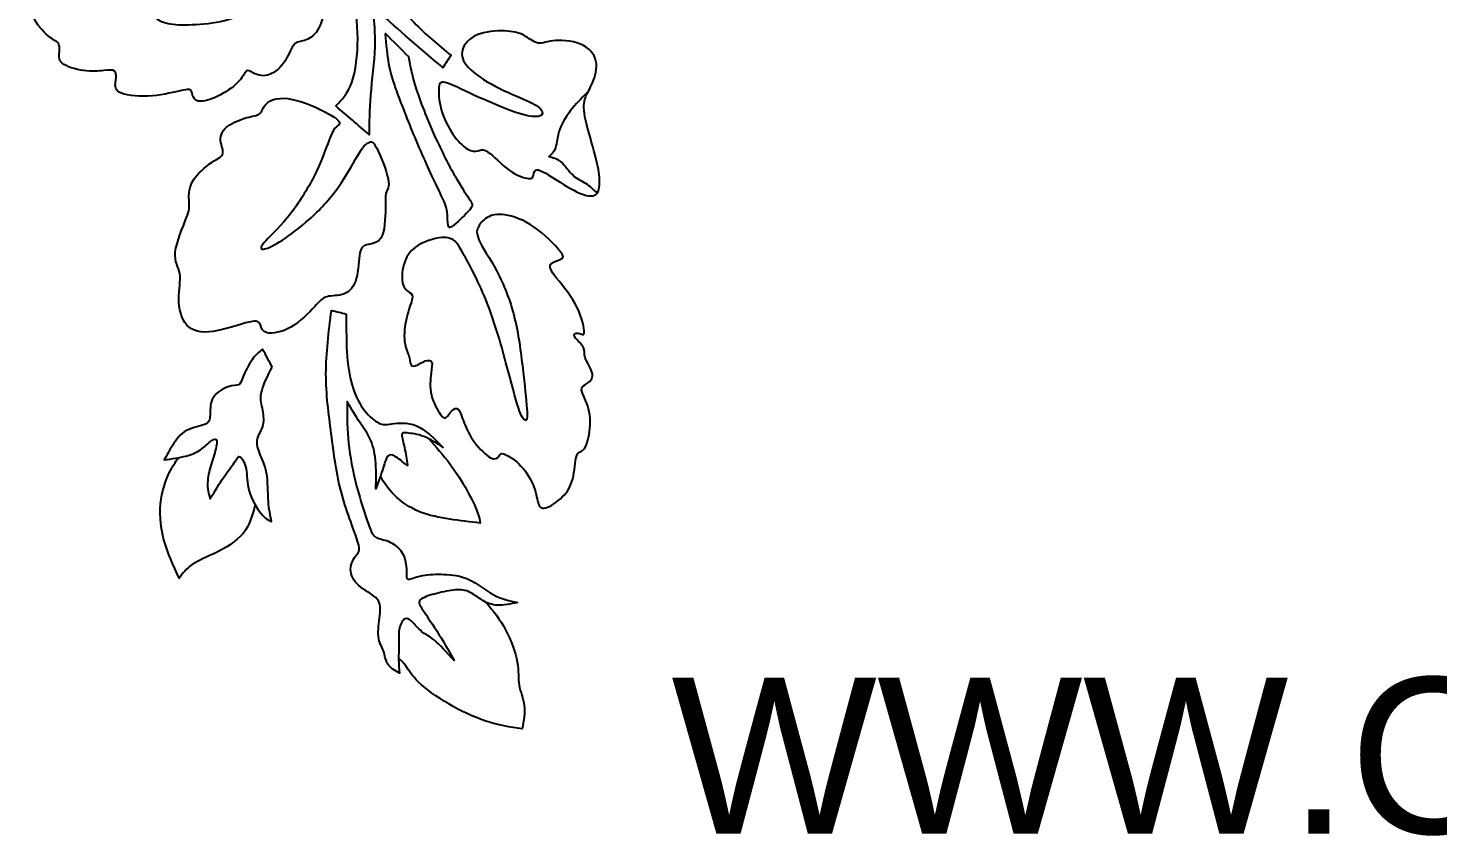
# Model space of a CAD drawing. Header units: millimetres. Extents: x 165 to 400, y 201 to 408.
# Drawn here: x 170.9 to 252.2, y 200.8 to 247.4 of the extents above; entities that cross this region are included whole.
import ezdxf
from ezdxf.enums import TextEntityAlignment as Align

# ---------------------------------------------------------------- set-up
doc = ezdxf.new("R2010")
doc.units = ezdxf.units.MM
doc.layers.add('DV1_Default', color=7, linetype='Continuous')
doc.layers.add('DV1_Layer_1', color=7, linetype='Continuous')
doc.styles.add('SEACAD_arial_ttfB', font='arial.ttf')

msp = doc.modelspace()

# ---------------------------------------------------------------- linework, layer by layer
at = {"layer": 'DV1_Layer_1', "color": 7, "linetype": 'Continuous'}
for points, knots in [([(188.155, 267.298), (187.715, 267.239), (187.274, 267.18), (186.71, 266.665), (186.587, 266.208), (186.408, 265.699), (186.229, 265.19), (185.995, 264.628), (185.798, 264.149), (185.6, 263.671), (185.439, 263.276), (185.02, 262.732), (184.762, 262.583), (184.504, 262.434), (184.693, 262.173), (184.882, 261.913), (185.071, 261.652), (185.468, 261.955), (185.865, 262.257), (186.209, 262.767), (186.554, 263.277), (186.847, 263.995), (187.14, 264.713), (187.201, 264.214), (187.261, 263.715), (187.305, 263.132), (187.349, 262.549), (187.377, 261.882), (187.319, 261.229), (187.261, 260.577), (187.117, 259.939), (186.966, 259.465), (186.815, 258.992), (186.657, 258.682), (186.499, 258.371), (186.744, 258.521), (186.989, 258.671), (187.206, 258.809), (187.424, 258.948), (187.615, 259.075), (187.754, 259.059), (187.892, 259.042), (187.979, 258.882), (187.98, 258.391), (187.981, 257.9), (187.897, 257.079), (187.771, 256.217), (187.645, 255.354), (187.478, 254.451), (187.215, 253.841), (186.953, 253.232), (186.596, 252.916), (186.239, 252.6), (186.462, 252.193), (186.685, 251.786), (186.909, 251.379), (187.213, 251.696), (187.517, 252.014), (187.705, 252.414), (187.893, 252.814), (187.965, 253.296), (188.109, 254.309), (188.183, 254.84), (188.279, 255.104), (188.376, 255.367), (188.495, 255.364), (188.66, 254.995), (188.825, 254.626), (189.247, 253.158), (189.5, 250.751), (189.626, 249.699), (189.752, 248.647), (189.876, 247.746), (189.881, 246.819), (189.885, 245.892), (189.769, 244.939), (189.538, 244.286), (189.308, 243.632), (188.962, 243.28), (188.617, 242.927), (189.259, 242.374), (189.902, 241.82), (190.545, 241.267), (190.545, 241.969), (190.545, 243.375), (190.838, 245.474), (190.864, 246.321), (190.89, 247.169), (190.795, 247.814), (190.788, 248.147), (190.781, 248.481), (190.861, 248.503), (191.164, 248.269), (191.467, 248.035), (191.993, 247.546), (192.635, 246.98), (193.277, 246.414), (194.036, 245.772), (194.795, 245.13), (194.95, 245.367), (195.105, 245.605), (195.26, 245.842), (194.527, 246.447), (193.793, 247.052), (193.135, 247.733), (192.478, 248.415), (191.896, 249.172), (191.446, 249.902), (190.996, 250.631), (190.677, 251.332), (190.438, 252.018), (190.199, 252.704), (190.039, 253.376), (190.005, 253.71), (189.971, 254.044), (190.064, 254.041), (190.53, 253.723), (190.903, 253.409), (191.213, 253.181), (191.523, 252.953), (191.77, 252.811), (192.017, 252.67), (192.035, 253.142), (192.053, 253.614), (192.071, 254.086), (191.496, 254.323), (190.92, 254.559), (190.478, 254.973), (190.036, 255.387), (189.727, 255.979), (189.171, 257.426), (188.925, 258.282), (188.76, 258.996), (188.595, 259.71), (188.511, 260.282), (188.437, 260.963), (188.364, 261.644), (188.301, 262.434), (188.268, 262.956), (188.235, 263.478), (188.231, 263.733), (188.228, 263.987), (188.368, 263.837), (188.508, 263.687), (188.79, 263.424), (189.072, 263.161), (189.496, 262.784), (189.92, 262.406), (190.03, 262.876), (190.141, 263.345), (189.864, 264.08), (189.088, 264.614), (188.779, 265.569), (188.624, 266.016), (188.468, 266.464), (188.312, 266.881), (188.155, 267.298)], [0, 0, 0, 0, 0.017544, 0.017544, 0.035088, 0.035088, 0.035088, 0.052632, 0.052632, 0.052632, 0.070175, 0.070175, 0.087719, 0.087719, 0.087719, 0.105263, 0.105263, 0.105263, 0.122807, 0.122807, 0.122807, 0.140351, 0.140351, 0.140351, 0.157895, 0.157895, 0.157895, 0.175439, 0.175439, 0.175439, 0.192982, 0.192982, 0.192982, 0.210526, 0.210526, 0.210526, 0.22807, 0.22807, 0.22807, 0.245614, 0.245614, 0.245614, 0.263158, 0.263158, 0.263158, 0.280702, 0.280702, 0.280702, 0.298246, 0.298246, 0.298246, 0.315789, 0.315789, 0.315789, 0.333333, 0.333333, 0.333333, 0.350877, 0.350877, 0.350877, 0.368421, 0.368421, 0.385965, 0.385965, 0.385965, 0.403509, 0.403509, 0.403509, 0.421053, 0.438596, 0.438596, 0.438596, 0.45614, 0.45614, 0.45614, 0.473684, 0.473684, 0.473684, 0.491228, 0.491228, 0.491228, 0.508772, 0.508772, 0.508772, 0.526316, 0.54386, 0.54386, 0.54386, 0.561404, 0.561404, 0.561404, 0.578947, 0.578947, 0.578947, 0.596491, 0.596491, 0.596491, 0.614035, 0.614035, 0.614035, 0.631579, 0.631579, 0.631579, 0.649123, 0.649123, 0.649123, 0.666667, 0.666667, 0.666667, 0.684211, 0.684211, 0.684211, 0.701754, 0.701754, 0.701754, 0.719298, 0.719298, 0.736842, 0.736842, 0.736842, 0.754386, 0.754386, 0.754386, 0.77193, 0.77193, 0.77193, 0.789474, 0.789474, 0.789474, 0.807018, 0.807018, 0.824561, 0.824561, 0.824561, 0.842105, 0.842105, 0.842105, 0.859649, 0.859649, 0.859649, 0.877193, 0.877193, 0.877193, 0.894737, 0.894737, 0.894737, 0.912281, 0.912281, 0.912281, 0.929825, 0.929825, 0.947368, 0.964912, 0.964912, 0.964912, 1, 1, 1, 1]), ([(186.595, 250.585), (186.299, 250.262), (185.811, 249.76), (184.827, 249.019), (184.33, 248.78), (183.822, 248.528), (183.315, 248.276), (182.797, 248.011), (182.193, 247.853), (181.59, 247.695), (180.901, 247.645), (180.333, 247.622), (179.764, 247.599), (178.868, 247.609), (178.283, 247.919), (178.232, 248.016), (178.181, 248.113), (178.371, 248.152), (178.752, 248.204), (179.132, 248.255), (179.702, 248.319), (180.32, 248.467), (180.938, 248.616), (181.604, 248.849), (182.188, 249.148), (182.772, 249.448), (183.274, 249.814), (183.742, 250.203), (184.21, 250.593), (184.644, 251.006), (185.39, 251.886), (185.702, 252.354), (185.781, 252.742), (185.861, 253.13), (185.708, 253.439), (184.98, 254.321), (184.405, 254.894), (183.339, 255.673), (182.849, 255.88), (182.536, 255.894), (182.223, 255.909), (182.087, 255.731), (182.073, 255.386), (182.196, 255.219), (182.212, 255.1), (182.227, 254.982), (182.135, 254.912), (181.971, 254.926), (181.808, 254.94), (181.572, 255.039), (181.214, 255.182), (180.856, 255.325), (180.376, 255.513), (179.395, 255.635), (178.894, 255.569), (178.586, 255.461), (178.278, 255.353), (178.163, 255.202), (178.125, 254.994), (178.088, 254.786), (178.127, 254.522), (178.097, 254.368), (178.066, 254.215), (177.965, 254.172), (177.419, 254.226), (176.975, 254.322), (176.636, 254.324), (176.298, 254.325), (176.065, 254.233), (175.745, 253.68), (175.658, 253.219), (175.63, 252.874), (175.602, 252.53), (175.633, 252.302), (175.588, 252.181), (175.544, 252.059), (175.424, 252.045), (175.131, 251.932), (174.837, 251.818), (174.371, 251.606), (173.972, 251.314), (173.572, 251.023), (173.24, 250.651), (173.101, 250.415), (172.962, 250.179), (173.018, 250.077), (173.158, 249.827), (173.242, 249.679), (173.159, 249.582), (173.075, 249.484), (172.825, 249.438), (172.268, 249.474), (171.963, 249.556), (171.71, 249.723), (171.458, 249.89), (171.258, 250.142), (171.142, 250.232), (171.026, 250.322), (170.994, 250.25), (170.957, 250.061), (170.919, 249.871), (170.878, 249.563), (170.955, 248.725), (171.074, 248.194), (171.599, 247.323), (172.004, 246.983), (172.489, 246.64), (172.568, 246.638), (172.619, 246.545), (172.671, 246.453), (172.694, 246.27), (172.657, 245.844), (172.598, 245.601), (172.834, 245.398), (173.07, 245.195), (173.602, 245.033), (174.533, 244.903), (174.933, 244.936), (175.237, 244.967), (175.542, 244.998), (175.753, 245.028), (175.965, 244.848), (175.967, 244.639), (175.933, 244.404), (175.899, 244.169), (175.829, 243.908), (176.131, 243.73), (176.433, 243.552), (177.107, 243.458), (177.785, 243.491), (178.463, 243.524), (179.146, 243.684), (179.568, 243.779), (179.99, 243.875), (180.151, 243.906), (180.324, 243.755), (180.337, 243.573), (180.465, 243.287), (180.581, 243.184), (180.85, 243.198), (181.12, 243.212), (181.543, 243.344), (181.965, 243.567), (182.387, 243.789), (182.807, 244.103), (183.051, 244.373), (183.295, 244.642), (183.364, 244.867), (183.548, 245.006), (183.665, 244.921), (184.065, 244.727), (184.35, 244.618), (184.672, 244.698), (184.993, 244.779), (185.352, 245.049), (185.857, 245.751), (186.003, 246.182), (186.161, 246.4), (186.318, 246.618), (186.488, 246.621), (186.95, 246.743), (187.244, 246.861), (187.475, 247.167), (187.705, 247.473), (187.874, 247.968), (187.977, 248.455), (188.08, 248.942), (188.118, 249.423), (188.03, 249.835), (187.941, 250.247), (187.725, 250.59), (187.373, 251.019), (187.237, 251.105), (187.116, 251.077), (186.996, 251.049), (186.891, 250.907), (186.595, 250.585)], [0, 0, 0, 0, 0.014706, 0.014706, 0.029412, 0.029412, 0.029412, 0.044118, 0.044118, 0.044118, 0.058824, 0.058824, 0.058824, 0.073529, 0.088235, 0.088235, 0.088235, 0.102941, 0.102941, 0.102941, 0.117647, 0.117647, 0.117647, 0.132353, 0.132353, 0.132353, 0.147059, 0.147059, 0.147059, 0.161765, 0.161765, 0.176471, 0.176471, 0.176471, 0.191176, 0.191176, 0.205882, 0.205882, 0.220588, 0.220588, 0.220588, 0.235294, 0.235294, 0.25, 0.25, 0.25, 0.264706, 0.264706, 0.264706, 0.279412, 0.279412, 0.279412, 0.294118, 0.294118, 0.308824, 0.308824, 0.308824, 0.323529, 0.323529, 0.323529, 0.338235, 0.338235, 0.338235, 0.352941, 0.352941, 0.367647, 0.367647, 0.367647, 0.382353, 0.382353, 0.397059, 0.397059, 0.397059, 0.411765, 0.411765, 0.411765, 0.426471, 0.426471, 0.426471, 0.441176, 0.441176, 0.441176, 0.455882, 0.455882, 0.455882, 0.470588, 0.470588, 0.485294, 0.485294, 0.485294, 0.5, 0.5, 0.514706, 0.514706, 0.514706, 0.529412, 0.529412, 0.529412, 0.544118, 0.544118, 0.544118, 0.558824, 0.558824, 0.573529, 0.573529, 0.588235, 0.588235, 0.602941, 0.602941, 0.602941, 0.617647, 0.617647, 0.632353, 0.632353, 0.632353, 0.647059, 0.647059, 0.661765, 0.661765, 0.661765, 0.676471, 0.676471, 0.691176, 0.691176, 0.691176, 0.705882, 0.705882, 0.705882, 0.720588, 0.720588, 0.720588, 0.735294, 0.735294, 0.735294, 0.75, 0.75, 0.764706, 0.764706, 0.779412, 0.779412, 0.779412, 0.794118, 0.794118, 0.794118, 0.808824, 0.808824, 0.808824, 0.823529, 0.823529, 0.838235, 0.838235, 0.852941, 0.852941, 0.852941, 0.867647, 0.867647, 0.882353, 0.882353, 0.882353, 0.897059, 0.897059, 0.911765, 0.911765, 0.911765, 0.926471, 0.926471, 0.926471, 0.941176, 0.941176, 0.941176, 0.955882, 0.955882, 0.970588, 0.970588, 0.970588, 1, 1, 1, 1]), ([(195.056, 244.249), (195.43, 244.119), (196.091, 243.78), (196.872, 243.423), (197.653, 243.067), (198.555, 242.693), (199.185, 242.495), (199.814, 242.298), (200.172, 242.278), (200.364, 242.339), (200.555, 242.402), (200.581, 242.546), (200.467, 242.7), (200.354, 242.853), (200.101, 243.016), (199.621, 243.236), (199.142, 243.455), (198.435, 243.732), (197.801, 244.066), (197.167, 244.4), (196.604, 244.79), (196.269, 245.146), (195.934, 245.502), (195.827, 245.824), (195.919, 246.157), (196.012, 246.49), (196.304, 246.836), (196.764, 247.03), (197.225, 247.224), (197.854, 247.268), (198.336, 247.252), (198.819, 247.237), (199.154, 247.163), (199.452, 247.003), (199.749, 246.844), (200.009, 246.599), (200.543, 246.51), (200.818, 246.664), (201.292, 246.699), (201.767, 246.734), (202.44, 246.649), (202.899, 246.412), (203.358, 246.175), (203.602, 245.785), (203.64, 245.357), (203.679, 244.928), (203.512, 244.461), (203.365, 244.139), (203.218, 243.816), (203.092, 243.638), (202.924, 243.153), (202.882, 242.845), (202.986, 242.292), (203.089, 241.739), (203.337, 240.941), (203.504, 240.349), (203.67, 239.758), (203.755, 239.373), (203.843, 238.553), (203.846, 238.116), (203.684, 237.899), (203.521, 237.681), (203.193, 237.683), (202.722, 237.88), (202.252, 238.076), (201.639, 238.468), (200.716, 239.052), (200.093, 239.435), (200.04, 239.074), (200.01, 238.938), (199.979, 238.803), (199.946, 238.713), (199.718, 238.739), (199.49, 238.764), (199.067, 238.905), (198.617, 239.228), (198.166, 239.551), (197.687, 240.057), (197.096, 240.476), (196.983, 240.389), (196.822, 240.344), (196.661, 240.299), (196.452, 240.297), (196.199, 240.446), (195.946, 240.595), (195.648, 240.895), (195.37, 241.299), (195.092, 241.703), (194.832, 242.211), (194.693, 242.716), (194.552, 243.22), (194.532, 243.72), (194.564, 244.01), (194.597, 244.3), (194.683, 244.379), (195.056, 244.249)], [0, 0, 0, 0, 0.028571, 0.028571, 0.028571, 0.057143, 0.057143, 0.057143, 0.085714, 0.085714, 0.085714, 0.114286, 0.114286, 0.114286, 0.142857, 0.142857, 0.142857, 0.171429, 0.171429, 0.171429, 0.2, 0.2, 0.2, 0.228571, 0.228571, 0.228571, 0.257143, 0.257143, 0.257143, 0.285714, 0.285714, 0.285714, 0.314286, 0.314286, 0.314286, 0.342857, 0.342857, 0.371429, 0.371429, 0.371429, 0.4, 0.4, 0.4, 0.428571, 0.428571, 0.428571, 0.457143, 0.457143, 0.457143, 0.485714, 0.485714, 0.514286, 0.514286, 0.514286, 0.542857, 0.542857, 0.542857, 0.571429, 0.571429, 0.6, 0.6, 0.6, 0.628571, 0.628571, 0.628571, 0.657143, 0.657143, 0.685714, 0.714286, 0.714286, 0.714286, 0.742857, 0.742857, 0.742857, 0.771429, 0.771429, 0.771429, 0.8, 0.8, 0.828571, 0.828571, 0.828571, 0.857143, 0.857143, 0.857143, 0.885714, 0.885714, 0.885714, 0.914286, 0.914286, 0.914286, 0.942857, 0.942857, 0.942857, 1, 1, 1, 1]), ([(192.392, 243.094), (192.641, 242.445), (193.067, 241.359), (193.511, 240.341), (193.955, 239.322), (194.417, 238.371), (194.679, 237.809), (194.941, 237.246), (195.004, 237.071), (195.034, 236.816), (195.064, 236.56), (195.061, 236.224), (195.095, 236.051), (195.128, 235.877), (195.197, 235.865), (195.449, 236.071), (195.701, 236.277), (196.135, 236.699), (196.338, 236.942), (196.542, 237.186), (196.515, 237.25), (196.355, 237.496), (196.195, 237.742), (195.61, 238.597), (194.812, 240.113), (194.394, 241.03), (193.976, 241.948), (193.539, 243.025), (193.004, 244.66), (192.906, 245.217), (192.808, 245.775), (192.367, 246.216), (191.926, 246.657), (191.485, 247.098), (191.54, 246.469), (191.596, 245.841), (191.682, 245.352), (191.768, 244.863), (191.884, 244.514), (191.977, 244.234), (192.071, 243.953), (192.143, 243.742), (192.392, 243.094)], [0, 0, 0, 0, 0.0625, 0.0625, 0.0625, 0.125, 0.125, 0.125, 0.1875, 0.1875, 0.1875, 0.25, 0.25, 0.25, 0.3125, 0.3125, 0.3125, 0.375, 0.375, 0.375, 0.4375, 0.4375, 0.4375, 0.5, 0.5625, 0.5625, 0.5625, 0.625, 0.625, 0.6875, 0.6875, 0.6875, 0.75, 0.75, 0.75, 0.8125, 0.8125, 0.8125, 0.875, 0.875, 0.875, 1, 1, 1, 1]), ([(189.998, 240.257), (189.712, 239.803), (189.261, 238.954), (188.24, 237.505), (187.669, 236.905), (187.107, 236.401), (186.545, 235.896), (185.992, 235.486), (185.538, 235.192), (185.083, 234.897), (184.728, 234.718), (184.296, 234.632), (184.22, 234.725), (184.466, 235.022), (184.711, 235.318), (185.278, 235.818), (185.826, 236.487), (186.375, 237.155), (186.904, 237.993), (187.286, 238.721), (187.667, 239.45), (187.9, 240.07), (188.083, 240.563), (188.266, 241.057), (188.4, 241.426), (188.542, 241.617), (188.683, 241.808), (188.833, 241.821), (188.842, 241.916), (188.85, 242.011), (188.718, 242.188), (188.201, 242.477), (187.685, 242.766), (186.784, 243.168), (186.102, 243.308), (185.42, 243.447), (184.958, 243.326), (184.701, 243.13), (184.445, 242.933), (184.395, 242.662), (184.27, 242.521), (184.145, 242.379), (183.945, 242.368), (183.619, 242.287), (183.292, 242.207), (182.838, 242.057), (182.511, 241.845), (182.184, 241.633), (181.985, 241.358), (181.961, 240.74), (182.137, 240.398), (182.082, 239.991), (181.85, 239.926), (181.105, 239.432), (180.59, 239.003), (180.349, 238.561), (180.108, 238.119), (180.141, 237.663), (180.159, 237.372), (180.178, 237.08), (180.183, 236.953), (179.806, 235.947), (179.424, 235.069), (179.362, 234.494), (179.3, 233.918), (179.817, 233.375), (179.559, 232.347), (179.563, 231.793), (179.566, 231.238), (179.839, 230.048), (180.846, 229.816), (181.542, 229.921), (182.238, 230.026), (183.127, 230.352), (183.619, 230.464), (184.111, 230.575), (184.207, 230.472), (184.334, 230.141), (184.365, 229.913), (184.656, 229.845), (184.947, 229.776), (185.498, 229.868), (186.028, 230.173), (186.557, 230.479), (187.065, 230.999), (187.387, 231.343), (187.709, 231.688), (187.845, 231.856), (188.111, 231.925), (188.378, 231.993), (188.775, 231.962), (189.098, 232.089), (189.422, 232.215), (189.671, 232.497), (189.799, 232.966), (189.926, 233.434), (189.931, 234.089), (190.005, 234.45), (190.079, 234.811), (190.221, 234.879), (190.476, 234.93), (190.732, 234.981), (191.102, 235.015), (191.288, 235.454), (191.474, 235.893), (191.477, 236.738), (191.475, 237.229), (191.474, 237.72), (191.47, 237.856), (191.534, 237.982), (191.599, 238.107), (191.732, 238.221), (191.632, 238.715), (191.531, 239.209), (191.196, 240.083), (190.973, 240.499), (190.75, 240.915), (190.639, 240.873), (190.523, 240.822), (190.406, 240.771), (190.284, 240.711), (189.998, 240.257)], [0, 0, 0, 0, 0.022222, 0.022222, 0.044444, 0.044444, 0.044444, 0.066667, 0.066667, 0.066667, 0.088889, 0.088889, 0.111111, 0.111111, 0.111111, 0.133333, 0.133333, 0.133333, 0.155556, 0.155556, 0.155556, 0.177778, 0.177778, 0.177778, 0.2, 0.2, 0.2, 0.222222, 0.222222, 0.222222, 0.244444, 0.244444, 0.244444, 0.266667, 0.266667, 0.266667, 0.288889, 0.288889, 0.288889, 0.311111, 0.311111, 0.311111, 0.333333, 0.333333, 0.333333, 0.355556, 0.355556, 0.355556, 0.377778, 0.377778, 0.4, 0.4, 0.422222, 0.422222, 0.444444, 0.444444, 0.444444, 0.466667, 0.466667, 0.466667, 0.488889, 0.488889, 0.511111, 0.511111, 0.511111, 0.533333, 0.555556, 0.555556, 0.555556, 0.577778, 0.6, 0.6, 0.6, 0.622222, 0.622222, 0.622222, 0.644444, 0.644444, 0.666667, 0.666667, 0.666667, 0.688889, 0.688889, 0.688889, 0.711111, 0.711111, 0.711111, 0.733333, 0.733333, 0.733333, 0.755556, 0.755556, 0.755556, 0.777778, 0.777778, 0.777778, 0.8, 0.8, 0.8, 0.822222, 0.822222, 0.822222, 0.844444, 0.844444, 0.844444, 0.866667, 0.866667, 0.866667, 0.888889, 0.888889, 0.888889, 0.911111, 0.911111, 0.911111, 0.933333, 0.933333, 0.933333, 0.955556, 0.955556, 0.955556, 1, 1, 1, 1]), ([(203.18, 243.77), (202.872, 243.465), (202.563, 243.161), (202.267, 242.795), (201.97, 242.429), (201.685, 242.002), (201.535, 241.589), (201.385, 241.175), (201.369, 240.776), (201.285, 240.515), (201.2, 240.254), (201.046, 240.132), (200.892, 240.01), (201.129, 239.957), (201.366, 239.904), (201.597, 239.701), (201.828, 239.498), (202.054, 239.146), (202.535, 238.703), (202.79, 238.613), (203.024, 238.464), (203.258, 238.315), (203.471, 238.107), (203.684, 237.899)], [0, 0, 0, 0, 0.111111, 0.111111, 0.111111, 0.222222, 0.222222, 0.222222, 0.333333, 0.333333, 0.333333, 0.444444, 0.444444, 0.444444, 0.555556, 0.555556, 0.555556, 0.666667, 0.666667, 0.777778, 0.777778, 0.777778, 1, 1, 1, 1]), ([(195.963, 234.41), (196.266, 233.878), (196.797, 232.925), (197.261, 231.769), (197.724, 230.614), (198.121, 229.256), (198.74, 226.974), (198.964, 226.049), (199.142, 225.512), (199.321, 224.974), (199.455, 224.824), (199.543, 224.794), (199.631, 224.764), (199.675, 224.854), (199.651, 225.286), (199.628, 225.719), (199.538, 226.494), (199.434, 227.42), (199.33, 228.345), (199.212, 229.422), (198.991, 230.41), (198.77, 231.399), (198.446, 232.3), (198.048, 233.098), (197.651, 233.897), (197.18, 234.594), (196.716, 235.499), (196.732, 235.917), (197.087, 236.341), (197.337, 236.488), (197.586, 236.635), (197.908, 236.715), (198.373, 236.646), (198.839, 236.576), (199.448, 236.357), (200.049, 235.943), (200.651, 235.528), (201.245, 234.919), (201.521, 234.578), (201.796, 234.238), (201.754, 234.166), (201.597, 234.094), (201.439, 234.022), (201.168, 233.949), (201.044, 233.83), (200.92, 233.711), (200.943, 233.547), (201.232, 233.151), (201.521, 232.756), (202.628, 231.503), (202.919, 230.258), (202.942, 229.971), (202.966, 229.684), (202.868, 229.732), (202.751, 229.772), (202.633, 229.812), (202.494, 229.844), (202.418, 229.81), (202.342, 229.776), (202.329, 229.677), (202.447, 229.528), (202.566, 229.378), (202.817, 229.179), (202.905, 229), (202.993, 228.819), (202.917, 228.658), (203.002, 228.401), (203.087, 228.144), (203.332, 227.791), (203.397, 227.53), (203.461, 227.269), (203.345, 227.1), (203.068, 226.872), (202.906, 226.814), (202.833, 226.721), (202.76, 226.628), (202.775, 226.5), (202.994, 225.984), (203.198, 225.596), (203.264, 225.107), (203.33, 224.619), (203.258, 224.031), (203.153, 223.648), (203.049, 223.265), (202.913, 223.088), (202.791, 223.014), (202.668, 222.941), (202.56, 222.972), (202.49, 222.701), (202.42, 222.431), (202.388, 221.859), (202.165, 220.976), (201.974, 220.664), (201.679, 220.373), (201.384, 220.083), (200.985, 219.814), (200.729, 219.74), (200.472, 219.667), (200.357, 219.788), (200.277, 220.045), (200.198, 220.302), (200.153, 220.695), (199.98, 221.109), (199.806, 221.524), (199.504, 221.96), (199.173, 222.28), (198.842, 222.599), (198.481, 222.802), (198.299, 222.857), (198.117, 222.913), (198.11, 222.732), (197.802, 222.505), (197.539, 222.636), (197.275, 222.767), (196.901, 223.143), (196.622, 223.524), (196.343, 223.906), (196.158, 224.293), (196.022, 224.638), (195.886, 224.984), (195.798, 225.286), (195.683, 225.408), (195.568, 225.53), (195.285, 225.412), (195.072, 225.037), (194.984, 224.958), (194.896, 224.879), (194.828, 224.908), (194.662, 225.136), (194.497, 225.364), (194.234, 225.791), (194.127, 226.244), (194.02, 226.697), (194.068, 227.177), (194.111, 227.512), (194.153, 227.847), (194.191, 228.037), (194.145, 228.147), (194.099, 228.258), (193.971, 228.289), (193.779, 228.218), (193.587, 228.147), (193.332, 227.973), (193.176, 227.928), (193.02, 227.883), (192.963, 227.967), (192.932, 228.072), (192.902, 228.178), (192.896, 228.305), (192.744, 228.746), (192.597, 229.06), (192.569, 229.492), (192.54, 229.925), (192.631, 230.476), (192.753, 230.922), (192.874, 231.368), (193.027, 231.709), (193.041, 232.09), (192.903, 232.131), (192.763, 232.24), (192.623, 232.349), (192.48, 232.526), (192.444, 232.863), (192.407, 233.201), (192.476, 233.699), (192.824, 234.469), (193.103, 234.742), (193.489, 234.952), (193.876, 235.162), (194.369, 235.31), (195.078, 235.36), (195.293, 235.263), (195.439, 235.158), (195.584, 235.054), (195.66, 234.942), (195.963, 234.41)], [0, 0, 0, 0, 0.015385, 0.015385, 0.015385, 0.030769, 0.030769, 0.046154, 0.046154, 0.046154, 0.061538, 0.061538, 0.061538, 0.076923, 0.076923, 0.076923, 0.092308, 0.092308, 0.092308, 0.107692, 0.107692, 0.107692, 0.123077, 0.123077, 0.123077, 0.138462, 0.138462, 0.153846, 0.169231, 0.169231, 0.169231, 0.184615, 0.184615, 0.184615, 0.2, 0.2, 0.2, 0.215385, 0.215385, 0.215385, 0.230769, 0.230769, 0.230769, 0.246154, 0.246154, 0.246154, 0.261538, 0.261538, 0.261538, 0.276923, 0.292308, 0.292308, 0.292308, 0.307692, 0.307692, 0.307692, 0.323077, 0.323077, 0.323077, 0.338462, 0.338462, 0.338462, 0.353846, 0.353846, 0.353846, 0.369231, 0.369231, 0.369231, 0.384615, 0.384615, 0.384615, 0.4, 0.4, 0.415385, 0.415385, 0.415385, 0.430769, 0.430769, 0.446154, 0.446154, 0.446154, 0.461538, 0.461538, 0.461538, 0.476923, 0.476923, 0.476923, 0.492308, 0.492308, 0.492308, 0.507692, 0.507692, 0.523077, 0.523077, 0.523077, 0.538462, 0.538462, 0.538462, 0.553846, 0.553846, 0.553846, 0.569231, 0.569231, 0.569231, 0.584615, 0.584615, 0.584615, 0.6, 0.6, 0.6, 0.615385, 0.630769, 0.630769, 0.630769, 0.646154, 0.646154, 0.646154, 0.661538, 0.661538, 0.661538, 0.676923, 0.676923, 0.676923, 0.692308, 0.707692, 0.707692, 0.707692, 0.723077, 0.723077, 0.723077, 0.738462, 0.738462, 0.738462, 0.753846, 0.753846, 0.753846, 0.769231, 0.769231, 0.769231, 0.784615, 0.784615, 0.784615, 0.8, 0.8, 0.8, 0.815385, 0.815385, 0.815385, 0.830769, 0.830769, 0.846154, 0.846154, 0.846154, 0.861538, 0.861538, 0.861538, 0.876923, 0.876923, 0.892308, 0.892308, 0.892308, 0.907692, 0.907692, 0.907692, 0.923077, 0.923077, 0.938462, 0.938462, 0.938462, 0.953846, 0.953846, 0.969231, 0.969231, 0.969231, 1, 1, 1, 1]), ([(188.365, 231.14), (188.208, 229.9), (188.051, 228.659), (188.05, 227.478), (188.05, 226.297), (188.362, 224.051), (188.65, 221.679), (188.955, 220.547), (189.26, 219.415), (189.727, 218.337), (189.89, 217.773), (190.052, 217.209), (189.911, 217.159), (189.759, 216.959), (189.607, 216.759), (189.444, 216.41), (189.508, 215.745), (189.735, 215.428), (190.059, 215.173), (190.383, 214.917), (190.803, 214.722), (191.213, 214.227), (191.201, 213.928), (191.156, 213.538), (191.112, 213.149), (191.034, 212.67), (191.075, 212.319), (191.116, 211.967), (191.277, 211.744), (191.367, 211.487), (191.456, 211.23), (191.475, 210.938), (191.616, 210.72), (191.757, 210.502), (192.021, 210.357), (192.284, 210.213), (192.263, 210.45), (192.242, 210.687), (192.239, 210.996), (192.236, 211.305), (192.251, 211.686), (192.248, 212), (192.245, 212.313), (192.224, 212.559), (192.342, 213.046), (192.481, 213.287), (192.618, 213.351), (192.755, 213.415), (192.89, 213.301), (193.062, 213.123), (193.235, 212.945), (193.445, 212.702), (193.832, 212.408), (194.009, 212.357), (194.607, 211.847), (195.027, 211.388), (195.448, 210.93), (195.112, 211.522), (194.776, 212.114), (194.438, 212.648), (194.1, 213.181), (193.76, 213.655), (193.577, 213.947), (193.394, 214.24), (193.368, 214.349), (193.507, 214.459), (193.645, 214.568), (193.948, 214.676), (194.3, 214.774), (194.653, 214.872), (195.054, 214.959), (195.725, 215.038), (195.993, 215.029), (196.267, 214.911), (196.542, 214.793), (196.822, 214.567), (197.357, 214.24), (197.612, 214.141), (197.945, 214.131), (198.278, 214.12), (198.689, 214.198), (199.101, 214.276), (198.627, 214.382), (198.153, 214.488), (197.69, 214.739), (197.226, 214.99), (196.773, 215.386), (196.294, 215.61), (195.815, 215.834), (195.309, 215.887), (194.852, 215.906), (194.394, 215.925), (193.986, 215.911), (193.64, 215.845), (193.293, 215.779), (193.01, 215.66), (192.86, 215.638), (192.71, 215.615), (192.693, 215.689), (192.689, 215.866), (192.686, 216.043), (192.697, 216.325), (192.643, 216.604), (192.589, 216.883), (192.47, 217.159), (192.269, 217.379), (192.069, 217.599), (191.786, 217.762), (191.531, 217.852), (191.275, 217.942), (191.047, 217.958), (190.718, 218.205), (190.617, 218.436), (190.425, 219.001), (190.232, 219.566), (189.948, 220.465), (189.526, 222.187), (189.388, 223.01), (189.256, 224.513), (189.263, 225.195), (189.269, 225.876), (189.53, 225.432), (189.792, 224.987), (190.018, 224.648), (190.244, 224.309), (190.434, 224.076), (190.586, 223.749), (190.738, 223.421), (190.851, 222.999), (190.952, 221.996), (190.94, 221.415), (190.928, 220.834), (191.084, 221.274), (191.24, 221.715), (191.348, 222.047), (191.455, 222.38), (191.513, 222.606), (191.607, 222.716), (191.701, 222.827), (191.83, 222.823), (192.025, 222.717), (192.221, 222.61), (192.481, 222.402), (192.742, 222.194), (192.696, 222.541), (192.649, 222.888), (192.582, 223.203), (192.514, 223.519), (192.425, 223.804), (192.416, 224.086), (192.496, 224.083), (192.724, 224.062), (192.952, 224.041), (193.329, 224.002), (193.702, 223.858), (194.075, 223.715), (194.444, 223.466), (194.813, 223.219), (194.305, 223.735), (193.797, 224.251), (192.739, 224.702), (192.189, 224.638), (191.838, 224.59), (191.488, 224.542), (191.337, 224.511), (191.103, 224.627), (190.868, 224.744), (190.55, 225.008), (190.009, 225.698), (189.786, 226.123), (189.616, 226.633), (189.447, 227.143), (189.33, 227.737), (189.273, 228.466), (189.216, 229.195), (189.22, 230.058), (189.223, 230.921), (188.937, 230.994), (188.651, 231.067), (188.365, 231.14)], [0, 0, 0, 0, 0.015152, 0.015152, 0.015152, 0.030303, 0.045455, 0.045455, 0.045455, 0.060606, 0.060606, 0.060606, 0.075758, 0.075758, 0.075758, 0.090909, 0.090909, 0.106061, 0.106061, 0.106061, 0.121212, 0.121212, 0.136364, 0.136364, 0.136364, 0.151515, 0.151515, 0.151515, 0.166667, 0.166667, 0.166667, 0.181818, 0.181818, 0.181818, 0.19697, 0.19697, 0.19697, 0.212121, 0.212121, 0.212121, 0.227273, 0.227273, 0.227273, 0.242424, 0.242424, 0.257576, 0.257576, 0.257576, 0.272727, 0.272727, 0.272727, 0.287879, 0.287879, 0.30303, 0.30303, 0.318182, 0.318182, 0.318182, 0.333333, 0.333333, 0.333333, 0.348485, 0.348485, 0.348485, 0.363636, 0.363636, 0.363636, 0.378788, 0.378788, 0.378788, 0.393939, 0.393939, 0.409091, 0.409091, 0.409091, 0.424242, 0.424242, 0.439394, 0.439394, 0.439394, 0.454545, 0.454545, 0.454545, 0.469697, 0.469697, 0.469697, 0.484848, 0.484848, 0.484848, 0.5, 0.5, 0.5, 0.515152, 0.515152, 0.515152, 0.530303, 0.530303, 0.530303, 0.545455, 0.545455, 0.545455, 0.560606, 0.560606, 0.560606, 0.575758, 0.575758, 0.575758, 0.590909, 0.590909, 0.590909, 0.606061, 0.606061, 0.621212, 0.621212, 0.621212, 0.636364, 0.636364, 0.651515, 0.651515, 0.666667, 0.666667, 0.666667, 0.681818, 0.681818, 0.681818, 0.69697, 0.69697, 0.69697, 0.712121, 0.712121, 0.727273, 0.727273, 0.727273, 0.742424, 0.742424, 0.742424, 0.757576, 0.757576, 0.757576, 0.772727, 0.772727, 0.772727, 0.787879, 0.787879, 0.787879, 0.80303, 0.80303, 0.80303, 0.818182, 0.818182, 0.833333, 0.833333, 0.833333, 0.848485, 0.848485, 0.848485, 0.863636, 0.863636, 0.863636, 0.878788, 0.878788, 0.893939, 0.893939, 0.893939, 0.909091, 0.909091, 0.909091, 0.924242, 0.924242, 0.939394, 0.939394, 0.939394, 0.954545, 0.954545, 0.954545, 0.969697, 0.969697, 0.969697, 1, 1, 1, 1]), ([(184.954, 227.868), (184.696, 227.367), (184.437, 226.866), (184.343, 226.474), (184.248, 226.082), (184.317, 225.798), (184.38, 225.487), (184.442, 225.176), (184.499, 224.838), (184.433, 224.545), (184.367, 224.251), (184.179, 224.003), (184.109, 223.75), (184.04, 223.498), (184.09, 223.242), (184.212, 222.929), (184.335, 222.616), (184.53, 222.247), (184.71, 221.25), (184.697, 220.624), (184.728, 220.137), (184.759, 219.649), (184.835, 219.302), (184.911, 218.954), (184.735, 219.032), (184.559, 219.11), (184.316, 219.409), (184.074, 219.707), (183.765, 220.226), (183.624, 220.708), (183.483, 221.189), (183.51, 221.634), (183.369, 222.356), (183.2, 222.634), (183.088, 222.692), (182.976, 222.751), (182.92, 222.589), (182.634, 222.153), (182.405, 221.878), (182.157, 221.518), (181.909, 221.158), (181.643, 220.712), (181.377, 220.266), (181.314, 220.432), (181.25, 220.597), (181.23, 220.857), (181.21, 221.117), (181.234, 221.47), (181.307, 221.809), (181.379, 222.147), (181.501, 222.47), (181.598, 222.794), (181.695, 223.119), (181.767, 223.443), (181.73, 223.754), (181.619, 223.739), (181.451, 223.617), (181.281, 223.495), (181.054, 223.266), (180.813, 223.097), (180.573, 222.927), (180.32, 222.817), (179.616, 222.64), (179.165, 222.572), (178.714, 222.505), (178.864, 222.782), (179.014, 223.059), (179.21, 223.366), (179.406, 223.673), (179.648, 224.011), (180.009, 224.204), (180.37, 224.397), (180.85, 224.445), (181.098, 224.569), (181.347, 224.693), (181.365, 224.892), (181.376, 225.455), (181.37, 225.819), (181.556, 226.113), (181.741, 226.407), (182.118, 226.631), (182.406, 226.726), (182.693, 226.822), (182.891, 226.788), (183.008, 226.844), (183.124, 226.899), (183.16, 227.043), (183.275, 227.317), (183.39, 227.59), (183.584, 227.993), (183.785, 228.277), (183.984, 228.562), (184.19, 228.728), (184.395, 228.894), (184.582, 228.552), (184.768, 228.21), (184.954, 227.868)], [0, 0, 0, 0, 0.028571, 0.028571, 0.028571, 0.057143, 0.057143, 0.057143, 0.085714, 0.085714, 0.085714, 0.114286, 0.114286, 0.114286, 0.142857, 0.142857, 0.142857, 0.171429, 0.171429, 0.2, 0.2, 0.2, 0.228571, 0.228571, 0.228571, 0.257143, 0.257143, 0.257143, 0.285714, 0.285714, 0.285714, 0.314286, 0.314286, 0.342857, 0.342857, 0.342857, 0.371429, 0.371429, 0.4, 0.4, 0.4, 0.428571, 0.428571, 0.428571, 0.457143, 0.457143, 0.457143, 0.485714, 0.485714, 0.485714, 0.514286, 0.514286, 0.514286, 0.542857, 0.542857, 0.571429, 0.571429, 0.571429, 0.6, 0.6, 0.6, 0.628571, 0.628571, 0.657143, 0.657143, 0.657143, 0.685714, 0.685714, 0.685714, 0.714286, 0.714286, 0.714286, 0.742857, 0.742857, 0.742857, 0.771429, 0.771429, 0.8, 0.8, 0.8, 0.828571, 0.828571, 0.828571, 0.857143, 0.857143, 0.857143, 0.885714, 0.885714, 0.885714, 0.914286, 0.914286, 0.914286, 0.942857, 0.942857, 0.942857, 1, 1, 1, 1]), ([(193.978, 223.734), (194.399, 223.258), (194.82, 222.783), (195.196, 222.281), (195.573, 221.78), (195.905, 221.253), (196.177, 220.762), (196.449, 220.27), (196.659, 219.815), (196.777, 219.506), (196.894, 219.196), (196.917, 219.032), (196.941, 218.868), (196.358, 218.937), (195.775, 219.005), (194.595, 219.183), (193.998, 219.293), (193.442, 219.523), (192.884, 219.754), (192.367, 220.106), (191.997, 220.466), (191.628, 220.827), (191.406, 221.196), (191.185, 221.566)], [0, 0, 0, 0, 0.111111, 0.111111, 0.111111, 0.222222, 0.222222, 0.222222, 0.333333, 0.333333, 0.333333, 0.444444, 0.444444, 0.444444, 0.555556, 0.555556, 0.666667, 0.666667, 0.666667, 0.777778, 0.777778, 0.777778, 1, 1, 1, 1]), ([(183.963, 219.935), (183.811, 219.341), (183.659, 218.747), (183.267, 218.27), (182.876, 217.792), (182.244, 217.43), (181.691, 217.157), (181.138, 216.884), (180.663, 216.699), (180.326, 216.469), (179.988, 216.239), (179.789, 215.964), (179.589, 215.688), (179.239, 216.436), (178.539, 217.93), (178.442, 219.551), (178.543, 220.247), (178.645, 220.944), (178.896, 221.527), (179.09, 221.906), (179.284, 222.286), (179.42, 222.463), (179.556, 222.64)], [0, 0, 0, 0, 0.111111, 0.111111, 0.111111, 0.222222, 0.222222, 0.222222, 0.333333, 0.333333, 0.333333, 0.444444, 0.444444, 0.444444, 0.555556, 0.666667, 0.666667, 0.666667, 0.777778, 0.777778, 0.777778, 1, 1, 1, 1]), ([(197.288, 214.294), (197.684, 213.804), (198.081, 213.314), (198.405, 212.715), (198.729, 212.116), (198.981, 211.408), (199.079, 210.855), (199.178, 210.302), (199.123, 209.904), (199.253, 209.136), (199.438, 208.767), (199.486, 208.347), (199.535, 207.928), (199.447, 207.458), (199.36, 206.988), (198.667, 207.101), (197.974, 207.214), (197.261, 207.446), (196.548, 207.678), (195.815, 208.028), (195.128, 208.432), (194.442, 208.835), (193.802, 209.292), (193.394, 209.687), (192.986, 210.081), (192.809, 210.414), (192.655, 210.63), (192.501, 210.846), (192.37, 210.946), (192.239, 211.045)], [0, 0, 0, 0, 0.090909, 0.090909, 0.090909, 0.181818, 0.181818, 0.181818, 0.272727, 0.272727, 0.363636, 0.363636, 0.363636, 0.454545, 0.454545, 0.454545, 0.545455, 0.545455, 0.545455, 0.636364, 0.636364, 0.636364, 0.727273, 0.727273, 0.727273, 0.818182, 0.818182, 0.818182, 1, 1, 1, 1])]:
    msp.add_open_spline(points, degree=3, knots=knots, dxfattribs=at)

# ---------------------------------------------------------------- texts
at = {"layer": 'DV1_Default', "color": 7, "linetype": 'Continuous', "style": 'SEACAD_arial_ttfB'}
msp.add_text('WWW.CRAFTSMANSPACE.COM', height=9, dxfattribs=at).set_placement((207.958, 209.954), align=Align.TOP_LEFT)

doc.saveas('drawing.dxf')
